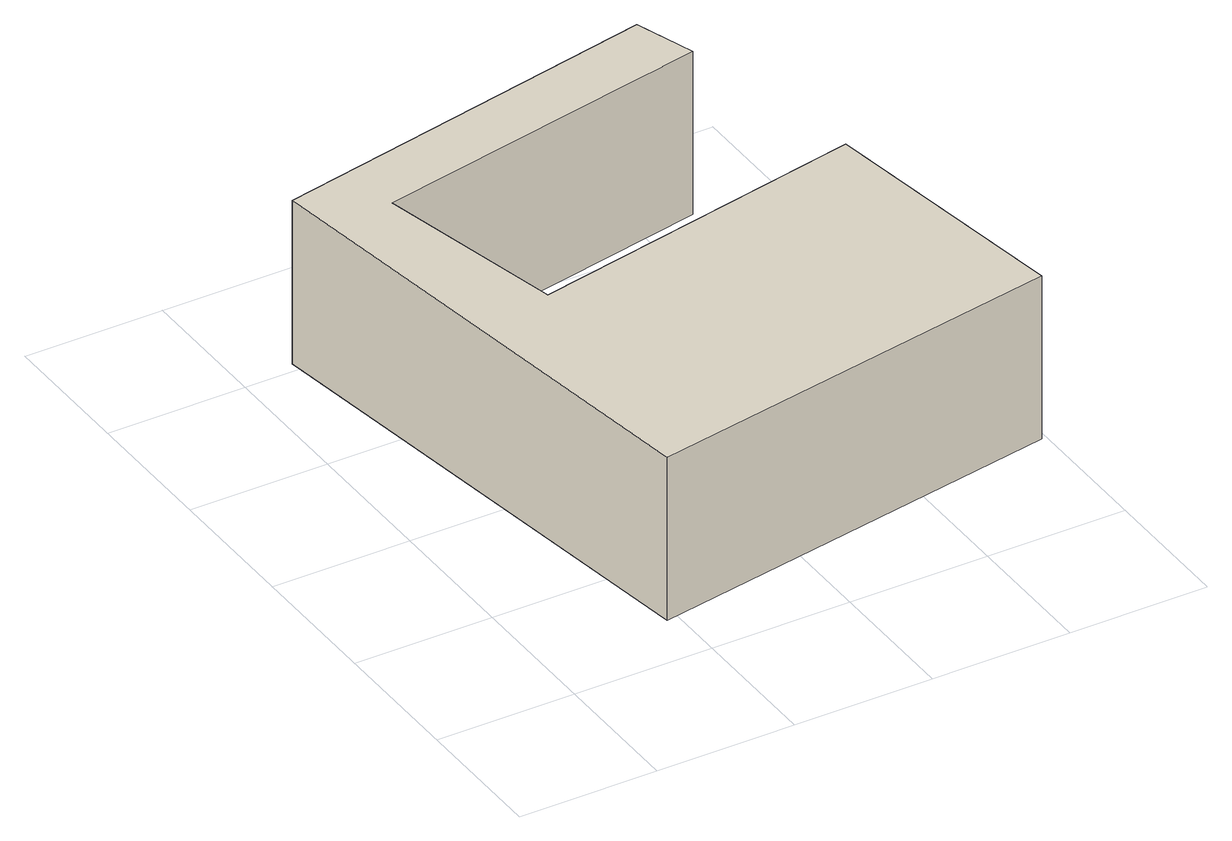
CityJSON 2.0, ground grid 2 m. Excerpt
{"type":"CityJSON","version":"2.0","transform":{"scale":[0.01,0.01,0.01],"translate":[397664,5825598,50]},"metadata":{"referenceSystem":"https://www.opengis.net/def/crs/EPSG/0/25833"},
"CityObjects":{
"building1":{"type":"Building","attributes":{"Gemeindeschluessel":"11000011","BezugspunktDach":"2200","function":"51009_1610","measuredHeight":2.45,"storeysAboveGround":0},"address":[{"country":"Germany","locality":"Berlin"}],"geometry":[{"type":"Solid","lod":"1","boundaries":[[[[0,1,2,3,4,5,6,7]],[[8,9,10,11,12,13,14,15]],[[8,15,7,6]],[[9,8,6,5]],[[10,9,5,4]],[[11,10,4,3]],[[12,11,3,2]],[[13,12,2,1]],[[14,13,1,0]],[[15,14,0,7]]]]}]}
},
"vertices":[
[184,82,260],[793,190,260],[735,569,260],[243,470,260],[182,746,260],[678,845,260],[649,932,260],[78,815,260],[649,932,15],[678,845,15],[182,746,15],[243,470,15],[735,569,15],[793,190,15],[184,82,15],[78,815,15]
]}
